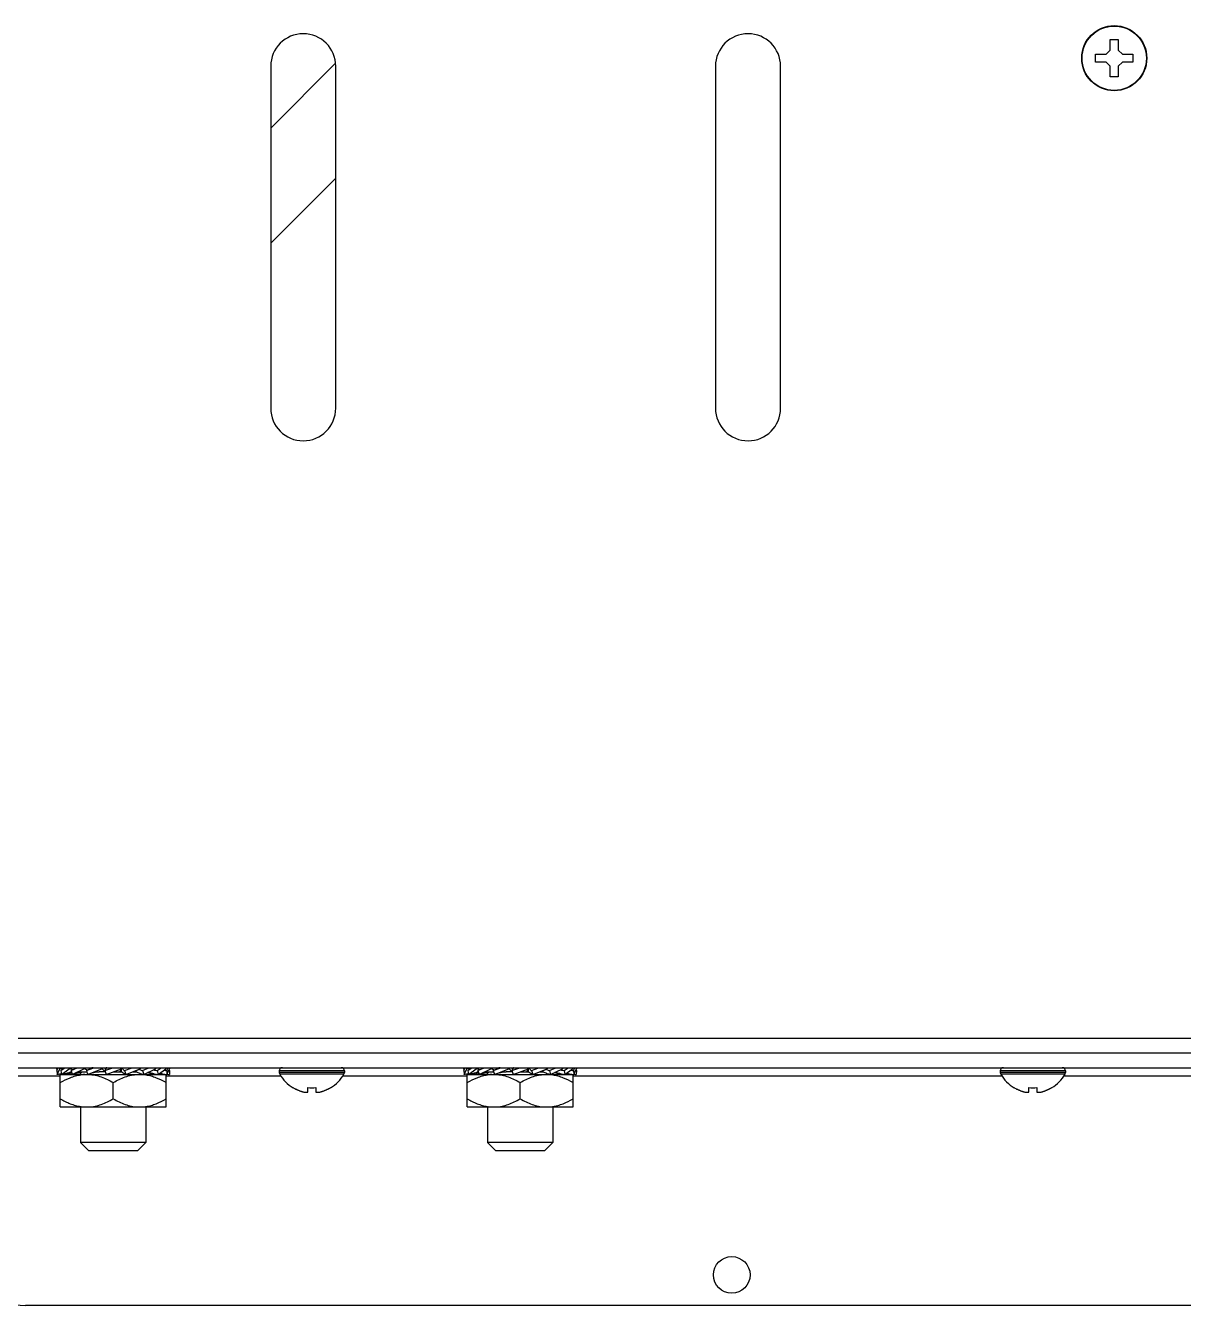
# Model space of a CAD drawing. Header units: millimetres. Extents: x -1538 to 3410, y -1646 to 2016.
# Drawn here: x 9.8 to 152, y 1095.7 to 1252.9 of the extents above; entities that cross this region are included whole.
import ezdxf

# ---------------------------------------------------------------- set-up
doc = ezdxf.new("R2010")
doc.units = ezdxf.units.MM
doc.header["$LTSCALE"] = 23.1
doc.layers.get('0').update_dxf_attribs({"linetype": 'CONTINUOUS'})

msp = doc.modelspace()

# ---------------------------------------------------------------- linework, layer by layer
at = {"linetype": 'Continuous'}
for p, q in [((142.53, 1249.35), (143.03, 1249.85)), ((143.03, 1251.15), (144.03, 1251.15)), ((143.03, 1249.85), (143.03, 1251.15)), ((144.03, 1251.15), (144.03, 1249.85)), ((144.03, 1249.85), (144.53, 1249.35)), ((47.86, 1248.25), (39.88, 1240.27)), ((141.23, 1249.35), (142.53, 1249.35)), ((141.23, 1248.35), (141.23, 1249.35)), ((142.53, 1248.35), (141.23, 1248.35)), ((143.03, 1247.85), (142.53, 1248.35)), ((144.53, 1248.35), (144.03, 1247.85)), ((144.53, 1249.35), (145.83, 1249.35)), ((145.83, 1248.35), (144.53, 1248.35)), ((145.83, 1249.35), (145.83, 1248.35)), ((39.88, 1247.85), (39.88, 1205.85)), ((47.88, 1205.85), (47.88, 1247.85)), ((94.53, 1247.85), (94.53, 1205.85)), ((102.53, 1205.85), (102.53, 1247.85)), ((143.03, 1246.55), (143.03, 1247.85)), ((144.03, 1247.85), (144.03, 1246.55)), ((144.03, 1246.55), (143.03, 1246.55)), ((47.88, 1234.13), (39.88, 1226.13)), ((646.53, 1128.45), (-209.47, 1128.45)), ((646.53, 1126.65), (-209.47, 1126.65)), ((-188.52, 1124.85), (625.59, 1124.85)), ((13.62, 1124.85), (13.61, 1124.71)), ((13.61, 1124.5), (13.78, 1124.85)), ((13.66, 1124.6), (13.61, 1124.71)), ((13.61, 1124.5), (13.64, 1124.03)), ((13.64, 1124.03), (13.97, 1124.71)), ((13.94, 1124.03), (13.92, 1124.06)), ((13.96, 1124.85), (13.97, 1124.71)), ((14.03, 1124.03), (14.17, 1124.03)), ((14.03, 1120.03), (14.03, 1124.03)), ((14.09, 1124.5), (14.58, 1124.85)), ((14.09, 1124.5), (14.17, 1124.03)), ((14.17, 1124.03), (15.11, 1124.71)), ((14.21, 1124.03), (27.03, 1124.03)), ((15.03, 1124.03), (14.85, 1124.16)), ((15.09, 1124.85), (15.11, 1124.71)), ((15.35, 1124.5), (16.1, 1124.85)), ((15.35, 1124.5), (15.48, 1124.03)), ((15.48, 1124.03), (16.92, 1124.71)), ((16.53, 1124.15), (16.31, 1124.25)), ((16.53, 1124.3), (16.53, 1124.03)), ((16.56, 1124.35), (17.28, 1124.35)), ((16.88, 1124.85), (16.92, 1124.71)), ((17.23, 1124.5), (18.15, 1124.85)), ((17.23, 1124.5), (17.39, 1124.03)), ((17.34, 1124.54), (17.33, 1124.55)), ((17.39, 1124.03), (19.15, 1124.71)), ((17.49, 1124.05), (17.39, 1124.03)), ((17.9, 1124.85), (17.9, 1124.82)), ((19.56, 1124.35), (18.81, 1124.35)), ((19.11, 1124.85), (19.15, 1124.71)), ((19.51, 1124.5), (20.49, 1124.85)), ((19.51, 1124.5), (19.68, 1124.03)), ((19.56, 1124.85), (19.56, 1124.57)), ((19.6, 1124.67), (19.6, 1124.85)), ((19.68, 1124.03), (21.56, 1124.71)), ((20.58, 1124.35), (21.51, 1124.35)), ((21.47, 1124.35), (21.47, 1124.54)), ((21.51, 1124.85), (21.56, 1124.71)), ((21.51, 1124.63), (21.51, 1124.35)), ((21.91, 1124.5), (22.84, 1124.85)), ((21.91, 1124.5), (22.07, 1124.03)), ((22.07, 1124.03), (23.84, 1124.71)), ((22.92, 1124.35), (23.17, 1124.35)), ((23.17, 1124.39), (23.17, 1124.35)), ((23.73, 1124.67), (23.74, 1124.66)), ((23.79, 1124.85), (23.84, 1124.71)), ((24.15, 1124.5), (24.9, 1124.85)), ((24.15, 1124.5), (24.28, 1124.03)), ((24.28, 1124.03), (25.72, 1124.71)), ((24.53, 1124.15), (24.53, 1124.03)), ((25.61, 1124.09), (25.59, 1124.03)), ((25.68, 1124.85), (25.72, 1124.71)), ((25.95, 1124.5), (26.44, 1124.85)), ((25.95, 1124.5), (26.04, 1124.03)), ((26.04, 1124.03), (26.98, 1124.71)), ((26.9, 1124.06), (26.89, 1124.03)), ((26.95, 1124.85), (26.98, 1124.71)), ((27.03, 1120.03), (27.03, 1124.03)), ((27.1, 1124.5), (27.27, 1124.85)), ((27.1, 1124.5), (27.13, 1124.03)), ((27.13, 1124.03), (27.46, 1124.71)), ((27.46, 1124.5), (27.41, 1124.6)), ((27.46, 1124.5), (27.43, 1124.03)), ((27.45, 1124.85), (27.46, 1124.71)), ((48.93, 1124.45), (40.93, 1124.45)), ((40.93, 1124.45), (40.93, 1124.25)), ((48.93, 1124.25), (40.93, 1124.25)), ((48.88, 1124.05), (40.99, 1124.05)), ((48.93, 1124.45), (48.93, 1124.25)), ((63.62, 1124.85), (63.61, 1124.71)), ((63.61, 1124.5), (63.78, 1124.85)), ((63.66, 1124.6), (63.61, 1124.71)), ((63.61, 1124.5), (63.64, 1124.03)), ((63.64, 1124.03), (63.97, 1124.71)), ((63.94, 1124.03), (63.92, 1124.06)), ((63.96, 1124.85), (63.97, 1124.71)), ((64.03, 1124.03), (64.17, 1124.03)), ((64.03, 1120.03), (64.03, 1124.03)), ((64.09, 1124.5), (64.58, 1124.85)), ((64.09, 1124.5), (64.17, 1124.03)), ((64.17, 1124.03), (65.11, 1124.71)), ((64.21, 1124.03), (77.03, 1124.03)), ((65.03, 1124.03), (64.85, 1124.16)), ((65.09, 1124.85), (65.11, 1124.71)), ((65.35, 1124.5), (66.1, 1124.85)), ((65.35, 1124.5), (65.48, 1124.03)), ((65.48, 1124.03), (66.92, 1124.71)), ((66.53, 1124.15), (66.31, 1124.25)), ((66.53, 1124.3), (66.53, 1124.03)), ((66.56, 1124.35), (67.28, 1124.35)), ((66.88, 1124.85), (66.92, 1124.71)), ((67.23, 1124.5), (68.15, 1124.85)), ((67.23, 1124.5), (67.39, 1124.03)), ((67.34, 1124.54), (67.33, 1124.55)), ((67.39, 1124.03), (69.15, 1124.71)), ((67.49, 1124.05), (67.39, 1124.03)), ((67.9, 1124.85), (67.9, 1124.82)), ((69.56, 1124.35), (68.81, 1124.35)), ((69.11, 1124.85), (69.15, 1124.71)), ((69.51, 1124.5), (70.49, 1124.85)), ((69.51, 1124.5), (69.68, 1124.03)), ((69.56, 1124.85), (69.56, 1124.57)), ((69.6, 1124.67), (69.6, 1124.85)), ((69.68, 1124.03), (71.56, 1124.71)), ((70.58, 1124.35), (71.51, 1124.35)), ((71.47, 1124.35), (71.47, 1124.54)), ((71.51, 1124.85), (71.56, 1124.71)), ((71.51, 1124.63), (71.51, 1124.35)), ((71.91, 1124.5), (72.84, 1124.85)), ((71.91, 1124.5), (72.07, 1124.03)), ((72.07, 1124.03), (73.84, 1124.71)), ((72.92, 1124.35), (73.17, 1124.35)), ((73.17, 1124.39), (73.17, 1124.35)), ((73.73, 1124.67), (73.74, 1124.66)), ((73.79, 1124.85), (73.84, 1124.71)), ((74.15, 1124.5), (74.9, 1124.85)), ((74.15, 1124.5), (74.28, 1124.03)), ((74.28, 1124.03), (75.72, 1124.71)), ((74.53, 1124.15), (74.53, 1124.03)), ((75.61, 1124.09), (75.59, 1124.03)), ((75.68, 1124.85), (75.72, 1124.71)), ((75.95, 1124.5), (76.44, 1124.85)), ((75.95, 1124.5), (76.04, 1124.03)), ((76.04, 1124.03), (76.98, 1124.71)), ((76.9, 1124.06), (76.89, 1124.03)), ((76.95, 1124.85), (76.98, 1124.71)), ((77.03, 1120.03), (77.03, 1124.03)), ((77.1, 1124.5), (77.27, 1124.85)), ((77.1, 1124.5), (77.13, 1124.03)), ((77.13, 1124.03), (77.46, 1124.71)), ((77.46, 1124.5), (77.41, 1124.6)), ((77.46, 1124.5), (77.43, 1124.03)), ((77.45, 1124.85), (77.46, 1124.71)), ((137.53, 1124.45), (129.53, 1124.45)), ((129.53, 1124.45), (129.53, 1124.25)), ((137.53, 1124.25), (129.53, 1124.25)), ((137.48, 1124.05), (129.59, 1124.05)), ((137.53, 1124.45), (137.53, 1124.25)), ((3.94, 1123.85), (14.03, 1123.85)), ((20.53, 1121.03), (20.53, 1123.03)), ((27.03, 1123.85), (41.13, 1123.85)), ((42.63, 1122.37), (42.63, 1122.41)), ((44.43, 1121.86), (44.43, 1122.41)), ((45.43, 1122.41), (45.43, 1121.86)), ((47.23, 1122.41), (47.23, 1122.37)), ((48.74, 1123.85), (64.03, 1123.85)), ((70.53, 1121.03), (70.53, 1123.03)), ((77.03, 1123.85), (129.73, 1123.85)), ((131.23, 1122.37), (131.23, 1122.41)), ((133.03, 1121.86), (133.03, 1122.41)), ((134.03, 1122.41), (134.03, 1121.86)), ((135.83, 1122.41), (135.83, 1122.37)), ((137.34, 1123.85), (209.73, 1123.85)), ((14.03, 1120.03), (27.03, 1120.03)), ((16.53, 1120.03), (16.53, 1115.65)), ((24.53, 1120.03), (24.53, 1115.65)), ((64.03, 1120.03), (77.03, 1120.03)), ((66.53, 1120.03), (66.53, 1115.65)), ((74.53, 1120.03), (74.53, 1115.65)), ((24.53, 1115.65), (16.53, 1115.65)), ((16.53, 1115.65), (17.53, 1114.65)), ((23.53, 1114.65), (17.53, 1114.65)), ((24.53, 1115.65), (23.53, 1114.65)), ((74.53, 1115.65), (66.53, 1115.65)), ((66.53, 1115.65), (67.53, 1114.65)), ((73.53, 1114.65), (67.53, 1114.65)), ((74.53, 1115.65), (73.53, 1114.65)), ((401.89, 1095.65), (9.76, 1095.65))]:
    msp.add_line(p, q, dxfattribs=at)
for points in [[(15.09, 1124.23), (15.14, 1124.25), (15.21, 1124.26), (15.27, 1124.28), (15.34, 1124.29), (15.4, 1124.3), (15.4, 1124.3)], [(15.87, 1124.11), (15.9, 1124.12), (16.02, 1124.17), (16.14, 1124.21), (16.25, 1124.24), (16.37, 1124.27), (16.47, 1124.29), (16.58, 1124.31)], [(16.58, 1124.31), (16.68, 1124.32), (16.78, 1124.34)], [(16.78, 1124.34), (16.87, 1124.34), (16.96, 1124.35), (17.05, 1124.35), (17.13, 1124.35), (17.22, 1124.35)], [(17.49, 1124.05), (17.68, 1124.12), (17.94, 1124.21), (18.16, 1124.28)], [(18.16, 1124.28), (18.33, 1124.32), (18.48, 1124.34), (18.64, 1124.35), (18.81, 1124.35)], [(24.75, 1124.25), (24.95, 1124.2), (25.2, 1124.11)], [(65.09, 1124.23), (65.14, 1124.25), (65.21, 1124.26), (65.27, 1124.28), (65.34, 1124.29), (65.4, 1124.3), (65.4, 1124.3)], [(65.87, 1124.11), (65.9, 1124.12), (66.02, 1124.17), (66.14, 1124.21), (66.25, 1124.24), (66.37, 1124.27), (66.47, 1124.29), (66.58, 1124.31)], [(66.58, 1124.31), (66.68, 1124.32), (66.78, 1124.34)], [(66.78, 1124.34), (66.87, 1124.34), (66.96, 1124.35), (67.05, 1124.35), (67.13, 1124.35), (67.22, 1124.35)], [(67.49, 1124.05), (67.68, 1124.12), (67.94, 1124.21), (68.16, 1124.28)], [(68.16, 1124.28), (68.33, 1124.32), (68.48, 1124.34), (68.64, 1124.35), (68.81, 1124.35)], [(74.75, 1124.25), (74.95, 1124.2), (75.2, 1124.11)]]:
    msp.add_lwpolyline(points, dxfattribs=at)
for centre, radius in [((143.53, 1248.85), 4), ((143.53, 1248.85), 3.95), ((96.53, 1099.4), 2.25)]:
    msp.add_circle(centre, radius, dxfattribs=at)
for centre, radius, start, end in [((43.88, 1247.85), 4, 0, 180), ((98.53, 1247.85), 4, 0, 180), ((43.88, 1205.85), 4, 180, 360), ((98.53, 1205.85), 4, 180, 360), ((13.46, 1127.07), 3.05, 278.6937, 280.7424), ((13.87, 1126.14), 2.12, 271.9408, 274.5322), ((13.34, 1127.73), 3.72, 280.7308, 281.9966), ((13.84, 1126.4), 2.37, 274.5369, 277.9122), ((13.19, 1128.42), 4.43, 281.9822, 282.6068), ((14.58, 1127.64), 3.65, 283.5095, 283.9295), ((17.3, 1118.98), 5.05, 92.791, 98.6008), ((13.36, 1117.14), 8.41, 61.8141, 62.2543), ((27.63, 1131.9), 8.22, 241.7906, 242.2415), ((23.78, 1119.11), 4.92, 84.197, 87.258), ((23.76, 1118.91), 5.12, 81.4098, 84.198), ((23.9, 1121.76), 2.67, 68.6757, 70.3441), ((27.2, 1126.14), 2.12, 265.4678, 268.0592), ((41.33, 1124.45), 0.4, 90, 180), ((41.33, 1124.25), 0.4, 180, 210.3012), ((45.13, 1126.47), 4.8, 210.3012, 238.6273), ((45.13, 1126.47), 4.8, 210.3012, 238.6273), ((44.74, 1126.47), 4.8, 301.3727, 329.6988), ((44.74, 1126.47), 4.8, 301.3727, 329.6988), ((48.53, 1124.45), 0.4, 0, 90), ((48.53, 1124.25), 0.4, 329.6988, 360), ((63.46, 1127.07), 3.05, 278.6937, 280.7424), ((63.87, 1126.14), 2.12, 271.9408, 274.5322), ((63.34, 1127.73), 3.72, 280.7308, 281.9966), ((63.84, 1126.4), 2.37, 274.5369, 277.9122), ((63.19, 1128.42), 4.43, 281.9822, 282.6068), ((64.58, 1127.64), 3.65, 283.5095, 283.9295), ((67.3, 1118.98), 5.05, 92.791, 98.6008), ((63.36, 1117.14), 8.41, 61.8141, 62.2543), ((77.63, 1131.9), 8.22, 241.7906, 242.2415), ((73.78, 1119.11), 4.92, 84.197, 87.258), ((73.76, 1118.91), 5.12, 81.4098, 84.198), ((73.9, 1121.76), 2.67, 68.6757, 70.3441), ((77.2, 1126.14), 2.12, 265.4678, 268.0592), ((129.93, 1124.45), 0.4, 90, 180), ((129.93, 1124.25), 0.4, 180, 210.3012), ((133.73, 1126.47), 4.8, 210.3012, 238.6273), ((133.73, 1126.47), 4.8, 210.3012, 238.6273), ((133.34, 1126.47), 4.8, 301.3727, 329.6988), ((133.34, 1126.47), 4.8, 301.3727, 329.6988), ((137.13, 1124.45), 0.4, 0, 90), ((137.13, 1124.25), 0.4, 329.6988, 360), ((45.12, 1126.46), 4.75, 238.4659, 241.0313), ((44.93, 1126.15), 3.78, 262.3953, 277.6047), ((44.75, 1126.46), 4.75, 298.9687, 301.5341), ((133.72, 1126.46), 4.75, 238.4659, 241.0313), ((133.53, 1126.15), 3.78, 262.3953, 277.6047), ((133.35, 1126.46), 4.75, 298.9687, 301.5341), ((45.12, 1126.46), 4.75, 241.0316, 241.9926), ((45.12, 1126.45), 4.75, 241.9926, 243.3187), ((45.12, 1126.45), 4.74, 243.3188, 244.4598), ((45.11, 1126.45), 4.74, 244.4598, 245.4278), ((45.11, 1126.44), 4.73, 245.4278, 246.6825), ((45.11, 1126.44), 4.73, 246.6826, 247.4526), ((45.11, 1126.43), 4.72, 247.4524, 248.9975), ((45.1, 1126.42), 4.72, 248.9977, 249.4819), ((45.1, 1126.41), 4.7, 249.4813, 251.5344), ((45.09, 1126.4), 4.68, 251.535, 252.6227), ((45.09, 1126.38), 4.67, 252.6228, 253.6051), ((45.08, 1126.35), 4.64, 253.6036, 255.6824), ((44.19, 1123.85), 2.01, 262.7259, 264.7415), ((44.19, 1123.83), 1.98, 264.7442, 265.3991), ((44.19, 1123.81), 1.97, 265.3984, 266.7833), ((44.18, 1123.8), 1.96, 266.7841, 267.6235), ((44.18, 1123.8), 1.96, 267.6234, 268.8455), ((44.18, 1123.79), 1.95, 268.8459, 270.9258), ((44.18, 1123.79), 1.95, 270.9261, 271.9964), ((44.18, 1123.8), 1.96, 271.9964, 273.0228), ((44.18, 1123.81), 1.97, 273.0233, 274.286), ((44.18, 1123.82), 1.98, 274.2856, 275.1372), ((44.18, 1123.85), 2.01, 275.1401, 277.2744), ((45.69, 1123.85), 2.01, 262.7256, 264.8598), ((45.69, 1123.82), 1.98, 264.8627, 265.7144), ((45.69, 1123.81), 1.97, 265.714, 266.9766), ((45.68, 1123.8), 1.96, 266.9771, 268.0037), ((45.68, 1123.79), 1.95, 268.0037, 269.0738), ((45.68, 1123.79), 1.95, 269.0741, 270.1995), ((45.68, 1123.79), 1.95, 270.1995, 271.1541), ((45.68, 1123.8), 1.95, 271.1545, 272.3767), ((45.68, 1123.8), 1.96, 272.3765, 273.2159), ((45.68, 1123.81), 1.97, 273.2167, 274.6016), ((45.68, 1123.83), 1.98, 274.6009, 275.2558), ((45.68, 1123.85), 2.01, 275.2585, 277.2741), ((44.79, 1126.35), 4.64, 284.3176, 286.3964), ((44.78, 1126.38), 4.67, 286.3949, 287.3772), ((44.77, 1126.4), 4.68, 287.3773, 288.465), ((44.77, 1126.41), 4.7, 288.4656, 290.5187), ((44.76, 1126.42), 4.72, 290.5181, 291.0023), ((44.76, 1126.43), 4.72, 291.0025, 292.5476), ((44.76, 1126.44), 4.73, 292.5474, 293.3174), ((44.76, 1126.44), 4.73, 293.3175, 294.5722), ((44.75, 1126.45), 4.74, 294.5722, 295.5402), ((44.75, 1126.45), 4.74, 295.5402, 296.6812), ((44.75, 1126.45), 4.75, 296.6813, 298.0074), ((44.75, 1126.46), 4.75, 298.0074, 298.9684), ((133.72, 1126.46), 4.75, 241.0316, 241.9926), ((133.72, 1126.45), 4.75, 241.9926, 243.3187), ((133.72, 1126.45), 4.74, 243.3188, 244.4598), ((133.71, 1126.45), 4.74, 244.4598, 245.4278), ((133.71, 1126.44), 4.73, 245.4278, 246.6825), ((133.71, 1126.44), 4.73, 246.6826, 247.4526), ((133.71, 1126.43), 4.72, 247.4524, 248.9975), ((133.7, 1126.42), 4.72, 248.9977, 249.4819), ((133.7, 1126.41), 4.7, 249.4813, 251.5344), ((133.69, 1126.4), 4.68, 251.535, 252.6227), ((133.69, 1126.38), 4.67, 252.6228, 253.6051), ((133.68, 1126.35), 4.64, 253.6036, 255.6824), ((132.79, 1123.85), 2.01, 262.7259, 264.7415), ((132.79, 1123.83), 1.98, 264.7442, 265.3991), ((132.79, 1123.81), 1.97, 265.3984, 266.7833), ((132.78, 1123.8), 1.96, 266.7841, 267.6235), ((132.78, 1123.8), 1.96, 267.6234, 268.8455), ((132.78, 1123.79), 1.95, 268.8459, 270.9258), ((132.78, 1123.79), 1.95, 270.9261, 271.9964), ((132.78, 1123.8), 1.96, 271.9964, 273.0228), ((132.78, 1123.81), 1.97, 273.0233, 274.286), ((132.78, 1123.82), 1.98, 274.2856, 275.1372), ((132.78, 1123.85), 2.01, 275.1401, 277.2744), ((134.29, 1123.85), 2.01, 262.7256, 264.8598), ((134.29, 1123.82), 1.98, 264.8627, 265.7144), ((134.29, 1123.81), 1.97, 265.714, 266.9766), ((134.28, 1123.8), 1.96, 266.9771, 268.0037), ((134.28, 1123.79), 1.95, 268.0037, 269.0738), ((134.28, 1123.79), 1.95, 269.0741, 270.1995), ((134.28, 1123.79), 1.95, 270.1995, 271.1541), ((134.28, 1123.8), 1.95, 271.1545, 272.3767), ((134.28, 1123.8), 1.96, 272.3765, 273.2159), ((134.28, 1123.81), 1.97, 273.2167, 274.6016), ((134.28, 1123.83), 1.98, 274.6009, 275.2558), ((134.28, 1123.85), 2.01, 275.2585, 277.2741), ((133.39, 1126.35), 4.64, 284.3176, 286.3964), ((133.38, 1126.38), 4.67, 286.3949, 287.3772), ((133.37, 1126.4), 4.68, 287.3773, 288.465), ((133.37, 1126.41), 4.7, 288.4656, 290.5187), ((133.36, 1126.42), 4.72, 290.5181, 291.0023), ((133.36, 1126.43), 4.72, 291.0025, 292.5476), ((133.36, 1126.44), 4.73, 292.5474, 293.3174), ((133.36, 1126.44), 4.73, 293.3175, 294.5722), ((133.35, 1126.45), 4.74, 294.5722, 295.5402), ((133.35, 1126.45), 4.74, 295.5402, 296.6812), ((133.35, 1126.45), 4.75, 296.6813, 298.0074), ((133.35, 1126.46), 4.75, 298.0074, 298.9684), ((17.3, 1125.07), 5.05, 261.3992, 267.209), ((23.77, 1125.07), 5.05, 272.7911, 278.6008), ((67.3, 1125.07), 5.05, 261.3992, 267.209), ((73.77, 1125.07), 5.05, 272.7911, 278.6008), ((9.76, 1103.65), 8, 195, 270)]:
    msp.add_arc(centre, radius, start, end, dxfattribs=at)
for points, knots in [([(13.71, 1124.7), (13.7, 1124.7), (13.67, 1124.71), (13.63, 1124.71), (13.61, 1124.71)], [0, 0, 0, 0, 0.252596, 1, 1, 1, 1]), ([(13.92, 1124.05), (13.9, 1124.05), (13.81, 1124.04), (13.71, 1124.03), (13.64, 1124.03)], [0, 0, 0, 0, 0.24495, 1, 1, 1, 1]), ([(14.31, 1124.66), (14.28, 1124.66), (14.17, 1124.69), (14.05, 1124.71), (13.97, 1124.71)], [0, 0, 0, 0, 0.26134, 1, 1, 1, 1]), ([(15.09, 1124.23), (14.95, 1124.19), (14.73, 1124.12), (14.42, 1124.05), (14.26, 1124.03), (14.17, 1124.03)], [0, 0, 0, 0, 0.47991, 0.732016, 1, 1, 1, 1]), ([(15.43, 1124.09), (15.33, 1124.06), (15.2, 1124.04), (15.06, 1124.03), (15.03, 1124.03)], [0, 0, 0, 0, 0.749616, 1, 1, 1, 1]), ([(15.57, 1124.6), (15.49, 1124.63), (15.34, 1124.68), (15.19, 1124.71), (15.11, 1124.71)], [0, 0, 0, 0, 0.525222, 1, 1, 1, 1]), ([(15.39, 1124.33), (15.38, 1124.32), (15.31, 1124.31), (15.24, 1124.3), (15.19, 1124.29)], [0, 0, 0, 0, 0.244994, 1, 1, 1, 1]), ([(15.87, 1124.11), (15.81, 1124.09), (15.68, 1124.05), (15.55, 1124.03), (15.48, 1124.03)], [0, 0, 0, 0, 0.480578, 1, 1, 1, 1]), ([(16.53, 1124.35), (16.52, 1124.35), (16.45, 1124.35), (16.39, 1124.34), (16.34, 1124.33)], [0, 0, 0, 0, 0.242812, 1, 1, 1, 1]), ([(17.27, 1124.58), (17.21, 1124.61), (17.1, 1124.67), (16.97, 1124.71), (16.92, 1124.71)], [0, 0, 0, 0, 0.536436, 1, 1, 1, 1]), ([(17.91, 1124.83), (17.87, 1124.82), (17.78, 1124.78), (17.65, 1124.72), (17.54, 1124.64), (17.46, 1124.59), (17.42, 1124.57)], [0, 0, 0, 0, 0.252101, 0.5113, 0.764571, 1, 1, 1, 1]), ([(17.52, 1124.03), (17.78, 1124.01), (18.31, 1123.94), (19.08, 1123.73), (19.82, 1123.42), (20.3, 1123.16), (20.53, 1123.03)], [0, 0, 0, 0, 0.246899, 0.495581, 0.746622, 1, 1, 1, 1]), ([(17.98, 1124.85), (17.98, 1124.85), (17.95, 1124.84), (17.93, 1124.84), (17.91, 1124.83)], [0, 0, 0, 0, 0.246446, 1, 1, 1, 1]), ([(18.06, 1124.85), (18.05, 1124.85), (18.02, 1124.85), (18, 1124.85), (17.98, 1124.85)], [0, 0, 0, 0, 0.246279, 1, 1, 1, 1]), ([(19.46, 1124.39), (19.43, 1124.42), (19.38, 1124.48), (19.31, 1124.58), (19.25, 1124.65), (19.19, 1124.69), (19.17, 1124.71), (19.15, 1124.71)], [0, 0, 0, 0, 0.255738, 0.542448, 0.807499, 0.914331, 1, 1, 1, 1]), ([(19.56, 1124.35), (19.54, 1124.35), (19.51, 1124.36), (19.47, 1124.38), (19.46, 1124.39)], [0, 0, 0, 0, 0.492588, 1, 1, 1, 1]), ([(19.67, 1124.79), (19.65, 1124.77), (19.62, 1124.71), (19.58, 1124.63), (19.56, 1124.57), (19.54, 1124.54), (19.53, 1124.51), (19.52, 1124.5), (19.51, 1124.5)], [0, 0, 0, 0, 0.288233, 0.592201, 0.729533, 0.846451, 0.936974, 1, 1, 1, 1]), ([(19.73, 1124.85), (19.73, 1124.85), (19.72, 1124.85), (19.69, 1124.83), (19.68, 1124.81), (19.67, 1124.79)], [0, 0, 0, 0, 0.166403, 0.38872, 1, 1, 1, 1]), ([(20.53, 1123.03), (20.77, 1123.16), (21.25, 1123.42), (21.99, 1123.73), (22.76, 1123.94), (23.29, 1124.01), (23.55, 1124.03)], [0, 0, 0, 0, 0.253379, 0.50442, 0.753102, 1, 1, 1, 1]), ([(21.33, 1124.35), (21.34, 1124.35), (21.35, 1124.36), (21.38, 1124.38), (21.39, 1124.4), (21.4, 1124.41)], [0, 0, 0, 0, 0.166401, 0.388701, 1, 1, 1, 1]), ([(21.4, 1124.41), (21.42, 1124.44), (21.45, 1124.5), (21.49, 1124.57), (21.51, 1124.63), (21.52, 1124.67), (21.54, 1124.69), (21.55, 1124.71), (21.56, 1124.71)], [0, 0, 0, 0, 0.288278, 0.592283, 0.729608, 0.846498, 0.936987, 1, 1, 1, 1]), ([(21.51, 1124.85), (21.53, 1124.85), (21.56, 1124.85), (21.59, 1124.83), (21.61, 1124.81)], [0, 0, 0, 0, 0.49197, 1, 1, 1, 1]), ([(21.51, 1124.35), (21.53, 1124.35), (21.56, 1124.34), (21.62, 1124.31), (21.68, 1124.26), (21.76, 1124.21), (21.83, 1124.15), (21.92, 1124.09), (21.99, 1124.05), (22.05, 1124.03), (22.07, 1124.03)], [0, 0, 0, 0, 0.074892, 0.173209, 0.295326, 0.436193, 0.58838, 0.741042, 0.882414, 1, 1, 1, 1]), ([(21.61, 1124.81), (21.64, 1124.79), (21.69, 1124.73), (21.76, 1124.63), (21.82, 1124.55), (21.87, 1124.51), (21.9, 1124.5), (21.91, 1124.5)], [0, 0, 0, 0, 0.255805, 0.542355, 0.807579, 0.914623, 1, 1, 1, 1]), ([(23.01, 1124.35), (23.02, 1124.35), (23.04, 1124.35), (23.07, 1124.36), (23.09, 1124.36)], [0, 0, 0, 0, 0.246475, 1, 1, 1, 1]), ([(23.09, 1124.36), (23.09, 1124.36), (23.12, 1124.36), (23.14, 1124.37), (23.16, 1124.37)], [0, 0, 0, 0, 0.246523, 1, 1, 1, 1]), ([(23.16, 1124.37), (23.2, 1124.39), (23.29, 1124.42), (23.42, 1124.49), (23.53, 1124.57), (23.61, 1124.61), (23.65, 1124.64)], [0, 0, 0, 0, 0.251941, 0.511181, 0.764581, 1, 1, 1, 1]), ([(23.17, 1124.35), (23.23, 1124.35), (23.36, 1124.33), (23.57, 1124.25), (23.79, 1124.16), (23.95, 1124.1), (24.03, 1124.08)], [0, 0, 0, 0, 0.20235, 0.442308, 0.714326, 1, 1, 1, 1]), ([(23.8, 1124.63), (23.86, 1124.6), (23.97, 1124.54), (24.09, 1124.5), (24.15, 1124.5)], [0, 0, 0, 0, 0.536764, 1, 1, 1, 1]), ([(24.03, 1124.08), (24.05, 1124.07), (24.13, 1124.05), (24.22, 1124.03), (24.28, 1124.03)], [0, 0, 0, 0, 0.256921, 1, 1, 1, 1]), ([(24.87, 1124.3), (24.96, 1124.28), (25.19, 1124.21), (25.58, 1124.09), (25.88, 1124.03), (26.04, 1124.03)], [0, 0, 0, 0, 0.231154, 0.60912, 1, 1, 1, 1]), ([(24.87, 1124.25), (24.9, 1124.24), (25.01, 1124.19), (25.12, 1124.14), (25.2, 1124.11)], [0, 0, 0, 0, 0.246484, 1, 1, 1, 1]), ([(25.2, 1124.11), (25.26, 1124.09), (25.39, 1124.05), (25.52, 1124.03), (25.59, 1124.03)], [0, 0, 0, 0, 0.480598, 1, 1, 1, 1]), ([(25.5, 1124.6), (25.58, 1124.58), (25.73, 1124.53), (25.88, 1124.5), (25.95, 1124.5)], [0, 0, 0, 0, 0.525816, 1, 1, 1, 1]), ([(26.22, 1124.16), (26.33, 1124.13), (26.55, 1124.06), (26.78, 1124.03), (26.89, 1124.03)], [0, 0, 0, 0, 0.482489, 1, 1, 1, 1]), ([(26.26, 1124.19), (26.32, 1124.17), (26.58, 1124.1), (26.84, 1124.05), (27.04, 1124.03)], [0, 0, 0, 0, 0.242503, 1, 1, 1, 1]), ([(26.76, 1124.55), (26.79, 1124.54), (26.9, 1124.52), (27.02, 1124.5), (27.1, 1124.5)], [0, 0, 0, 0, 0.262022, 1, 1, 1, 1]), ([(27.15, 1124.05), (27.17, 1124.05), (27.26, 1124.04), (27.36, 1124.03), (27.43, 1124.03)], [0, 0, 0, 0, 0.24495, 1, 1, 1, 1]), ([(27.36, 1124.5), (27.37, 1124.5), (27.4, 1124.5), (27.43, 1124.5), (27.46, 1124.5)], [0, 0, 0, 0, 0.253094, 1, 1, 1, 1]), ([(63.71, 1124.7), (63.7, 1124.7), (63.67, 1124.71), (63.63, 1124.71), (63.61, 1124.71)], [0, 0, 0, 0, 0.252596, 1, 1, 1, 1]), ([(63.92, 1124.05), (63.9, 1124.05), (63.81, 1124.04), (63.71, 1124.03), (63.64, 1124.03)], [0, 0, 0, 0, 0.24495, 1, 1, 1, 1]), ([(64.31, 1124.66), (64.28, 1124.66), (64.17, 1124.69), (64.05, 1124.71), (63.97, 1124.71)], [0, 0, 0, 0, 0.26134, 1, 1, 1, 1]), ([(65.09, 1124.23), (64.95, 1124.19), (64.73, 1124.12), (64.42, 1124.05), (64.26, 1124.03), (64.17, 1124.03)], [0, 0, 0, 0, 0.47991, 0.732016, 1, 1, 1, 1]), ([(65.43, 1124.09), (65.33, 1124.06), (65.2, 1124.04), (65.06, 1124.03), (65.03, 1124.03)], [0, 0, 0, 0, 0.749616, 1, 1, 1, 1]), ([(65.57, 1124.6), (65.49, 1124.63), (65.34, 1124.68), (65.19, 1124.71), (65.11, 1124.71)], [0, 0, 0, 0, 0.525222, 1, 1, 1, 1]), ([(65.39, 1124.33), (65.38, 1124.32), (65.31, 1124.31), (65.24, 1124.3), (65.19, 1124.29)], [0, 0, 0, 0, 0.244994, 1, 1, 1, 1]), ([(65.87, 1124.11), (65.81, 1124.09), (65.68, 1124.05), (65.55, 1124.03), (65.48, 1124.03)], [0, 0, 0, 0, 0.480578, 1, 1, 1, 1]), ([(66.53, 1124.35), (66.52, 1124.35), (66.45, 1124.35), (66.39, 1124.34), (66.34, 1124.33)], [0, 0, 0, 0, 0.242812, 1, 1, 1, 1]), ([(67.27, 1124.58), (67.21, 1124.61), (67.1, 1124.67), (66.97, 1124.71), (66.92, 1124.71)], [0, 0, 0, 0, 0.536436, 1, 1, 1, 1]), ([(67.91, 1124.83), (67.87, 1124.82), (67.78, 1124.78), (67.65, 1124.72), (67.54, 1124.64), (67.46, 1124.59), (67.42, 1124.57)], [0, 0, 0, 0, 0.252101, 0.5113, 0.764571, 1, 1, 1, 1]), ([(67.52, 1124.03), (67.78, 1124.01), (68.31, 1123.94), (69.08, 1123.73), (69.82, 1123.42), (70.3, 1123.16), (70.53, 1123.03)], [0, 0, 0, 0, 0.246899, 0.495581, 0.746622, 1, 1, 1, 1]), ([(67.98, 1124.85), (67.98, 1124.85), (67.95, 1124.84), (67.93, 1124.84), (67.91, 1124.83)], [0, 0, 0, 0, 0.246446, 1, 1, 1, 1]), ([(68.06, 1124.85), (68.05, 1124.85), (68.02, 1124.85), (68, 1124.85), (67.98, 1124.85)], [0, 0, 0, 0, 0.246279, 1, 1, 1, 1]), ([(69.46, 1124.39), (69.43, 1124.42), (69.38, 1124.48), (69.31, 1124.58), (69.25, 1124.65), (69.19, 1124.69), (69.17, 1124.71), (69.15, 1124.71)], [0, 0, 0, 0, 0.255738, 0.542448, 0.807499, 0.914331, 1, 1, 1, 1]), ([(69.56, 1124.35), (69.54, 1124.35), (69.51, 1124.36), (69.47, 1124.38), (69.46, 1124.39)], [0, 0, 0, 0, 0.492588, 1, 1, 1, 1]), ([(69.67, 1124.79), (69.65, 1124.77), (69.62, 1124.71), (69.58, 1124.63), (69.56, 1124.57), (69.54, 1124.54), (69.53, 1124.51), (69.52, 1124.5), (69.51, 1124.5)], [0, 0, 0, 0, 0.288233, 0.592201, 0.729533, 0.846451, 0.936974, 1, 1, 1, 1]), ([(69.73, 1124.85), (69.73, 1124.85), (69.72, 1124.85), (69.69, 1124.83), (69.68, 1124.81), (69.67, 1124.79)], [0, 0, 0, 0, 0.166403, 0.38872, 1, 1, 1, 1]), ([(70.53, 1123.03), (70.77, 1123.16), (71.25, 1123.42), (71.99, 1123.73), (72.76, 1123.94), (73.29, 1124.01), (73.55, 1124.03)], [0, 0, 0, 0, 0.253379, 0.50442, 0.753102, 1, 1, 1, 1]), ([(71.33, 1124.35), (71.34, 1124.35), (71.35, 1124.36), (71.38, 1124.38), (71.39, 1124.4), (71.4, 1124.41)], [0, 0, 0, 0, 0.166401, 0.388701, 1, 1, 1, 1]), ([(71.4, 1124.41), (71.42, 1124.44), (71.45, 1124.5), (71.49, 1124.57), (71.51, 1124.63), (71.52, 1124.67), (71.54, 1124.69), (71.55, 1124.71), (71.56, 1124.71)], [0, 0, 0, 0, 0.288278, 0.592283, 0.729608, 0.846498, 0.936987, 1, 1, 1, 1]), ([(71.51, 1124.85), (71.53, 1124.85), (71.56, 1124.85), (71.59, 1124.83), (71.61, 1124.81)], [0, 0, 0, 0, 0.49197, 1, 1, 1, 1]), ([(71.51, 1124.35), (71.53, 1124.35), (71.56, 1124.34), (71.62, 1124.31), (71.68, 1124.26), (71.76, 1124.21), (71.83, 1124.15), (71.92, 1124.09), (71.99, 1124.05), (72.05, 1124.03), (72.07, 1124.03)], [0, 0, 0, 0, 0.074892, 0.173209, 0.295326, 0.436193, 0.58838, 0.741042, 0.882414, 1, 1, 1, 1]), ([(71.61, 1124.81), (71.64, 1124.79), (71.69, 1124.73), (71.76, 1124.63), (71.82, 1124.55), (71.87, 1124.51), (71.9, 1124.5), (71.91, 1124.5)], [0, 0, 0, 0, 0.255805, 0.542355, 0.807579, 0.914623, 1, 1, 1, 1]), ([(73.01, 1124.35), (73.02, 1124.35), (73.04, 1124.35), (73.07, 1124.36), (73.09, 1124.36)], [0, 0, 0, 0, 0.246475, 1, 1, 1, 1]), ([(73.09, 1124.36), (73.09, 1124.36), (73.12, 1124.36), (73.14, 1124.37), (73.16, 1124.37)], [0, 0, 0, 0, 0.246523, 1, 1, 1, 1]), ([(73.16, 1124.37), (73.2, 1124.39), (73.29, 1124.42), (73.42, 1124.49), (73.53, 1124.57), (73.61, 1124.61), (73.65, 1124.64)], [0, 0, 0, 0, 0.251941, 0.511181, 0.764581, 1, 1, 1, 1]), ([(73.17, 1124.35), (73.23, 1124.35), (73.36, 1124.33), (73.57, 1124.25), (73.79, 1124.16), (73.95, 1124.1), (74.03, 1124.08)], [0, 0, 0, 0, 0.20235, 0.442308, 0.714326, 1, 1, 1, 1]), ([(73.8, 1124.63), (73.86, 1124.6), (73.97, 1124.54), (74.09, 1124.5), (74.15, 1124.5)], [0, 0, 0, 0, 0.536764, 1, 1, 1, 1]), ([(74.03, 1124.08), (74.05, 1124.07), (74.13, 1124.05), (74.22, 1124.03), (74.28, 1124.03)], [0, 0, 0, 0, 0.256921, 1, 1, 1, 1]), ([(74.87, 1124.3), (74.96, 1124.28), (75.19, 1124.21), (75.58, 1124.09), (75.88, 1124.03), (76.04, 1124.03)], [0, 0, 0, 0, 0.231154, 0.60912, 1, 1, 1, 1]), ([(74.87, 1124.25), (74.9, 1124.24), (75.01, 1124.19), (75.12, 1124.14), (75.2, 1124.11)], [0, 0, 0, 0, 0.246484, 1, 1, 1, 1]), ([(75.2, 1124.11), (75.26, 1124.09), (75.39, 1124.05), (75.52, 1124.03), (75.59, 1124.03)], [0, 0, 0, 0, 0.480598, 1, 1, 1, 1]), ([(75.5, 1124.6), (75.58, 1124.58), (75.73, 1124.53), (75.88, 1124.5), (75.95, 1124.5)], [0, 0, 0, 0, 0.525816, 1, 1, 1, 1]), ([(76.22, 1124.16), (76.33, 1124.13), (76.55, 1124.06), (76.78, 1124.03), (76.89, 1124.03)], [0, 0, 0, 0, 0.482489, 1, 1, 1, 1]), ([(76.26, 1124.19), (76.32, 1124.17), (76.58, 1124.1), (76.84, 1124.05), (77.04, 1124.03)], [0, 0, 0, 0, 0.242503, 1, 1, 1, 1]), ([(76.76, 1124.55), (76.79, 1124.54), (76.9, 1124.52), (77.02, 1124.5), (77.1, 1124.5)], [0, 0, 0, 0, 0.262022, 1, 1, 1, 1]), ([(77.15, 1124.05), (77.17, 1124.05), (77.26, 1124.04), (77.36, 1124.03), (77.43, 1124.03)], [0, 0, 0, 0, 0.24495, 1, 1, 1, 1]), ([(77.36, 1124.5), (77.37, 1124.5), (77.4, 1124.5), (77.43, 1124.5), (77.46, 1124.5)], [0, 0, 0, 0, 0.253094, 1, 1, 1, 1]), ([(14.03, 1123.03), (14.43, 1123.25), (15.03, 1123.56), (15.89, 1123.85), (16.32, 1123.94), (16.54, 1123.98)], [0, 0, 0, 0, 0.503661, 0.752685, 1, 1, 1, 1]), ([(24.53, 1123.98), (24.75, 1123.94), (25.18, 1123.85), (26.04, 1123.56), (26.64, 1123.25), (27.03, 1123.03)], [0, 0, 0, 0, 0.247316, 0.496339, 1, 1, 1, 1]), ([(64.03, 1123.03), (64.43, 1123.25), (65.03, 1123.56), (65.89, 1123.85), (66.32, 1123.94), (66.54, 1123.98)], [0, 0, 0, 0, 0.503661, 0.752685, 1, 1, 1, 1]), ([(74.53, 1123.98), (74.75, 1123.94), (75.18, 1123.85), (76.04, 1123.56), (76.64, 1123.25), (77.03, 1123.03)], [0, 0, 0, 0, 0.247316, 0.496339, 1, 1, 1, 1]), ([(14.03, 1121.03), (14.43, 1120.8), (15.03, 1120.49), (15.89, 1120.2), (16.32, 1120.11), (16.54, 1120.08)], [0, 0, 0, 0, 0.503661, 0.752685, 1, 1, 1, 1]), ([(17.52, 1120.03), (17.78, 1120.04), (18.31, 1120.11), (19.08, 1120.33), (19.82, 1120.64), (20.3, 1120.89), (20.53, 1121.03)], [0, 0, 0, 0, 0.246899, 0.495581, 0.746622, 1, 1, 1, 1]), ([(20.53, 1121.03), (20.77, 1120.89), (21.25, 1120.64), (21.99, 1120.33), (22.76, 1120.11), (23.29, 1120.04), (23.55, 1120.03)], [0, 0, 0, 0, 0.253379, 0.50442, 0.753102, 1, 1, 1, 1]), ([(24.53, 1120.08), (24.75, 1120.11), (25.18, 1120.2), (26.04, 1120.49), (26.64, 1120.8), (27.03, 1121.03)], [0, 0, 0, 0, 0.247316, 0.496339, 1, 1, 1, 1]), ([(64.03, 1121.03), (64.43, 1120.8), (65.03, 1120.49), (65.89, 1120.2), (66.32, 1120.11), (66.54, 1120.08)], [0, 0, 0, 0, 0.503661, 0.752685, 1, 1, 1, 1]), ([(67.52, 1120.03), (67.78, 1120.04), (68.31, 1120.11), (69.08, 1120.33), (69.82, 1120.64), (70.3, 1120.89), (70.53, 1121.03)], [0, 0, 0, 0, 0.246899, 0.495581, 0.746622, 1, 1, 1, 1]), ([(70.53, 1121.03), (70.77, 1120.89), (71.25, 1120.64), (71.99, 1120.33), (72.76, 1120.11), (73.29, 1120.04), (73.55, 1120.03)], [0, 0, 0, 0, 0.253379, 0.50442, 0.753102, 1, 1, 1, 1]), ([(74.53, 1120.08), (74.75, 1120.11), (75.18, 1120.2), (76.04, 1120.49), (76.64, 1120.8), (77.03, 1121.03)], [0, 0, 0, 0, 0.247316, 0.496339, 1, 1, 1, 1])]:
    msp.add_open_spline(points, degree=3, knots=knots, dxfattribs=at)

doc.saveas('drawing.dxf')
